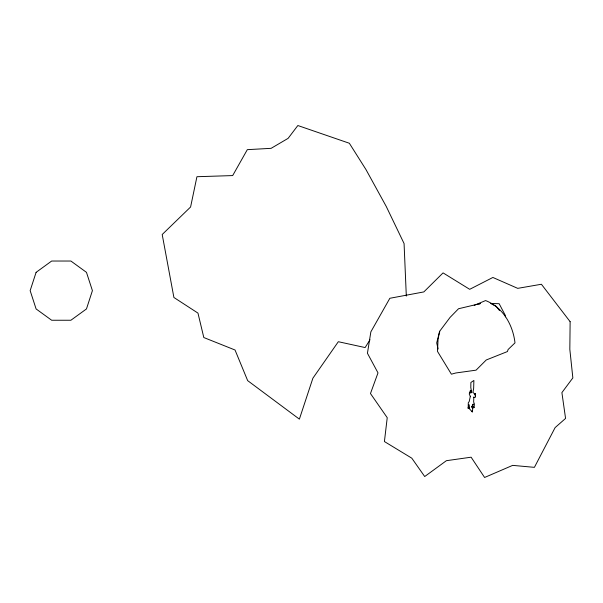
<?xml version="1.0" encoding="UTF-8"?>
<svg xmlns="http://www.w3.org/2000/svg" width="603" height="603" viewBox="0 0 603 603"><rect width="100%" height="100%" fill="white"/><g stroke="black" fill="none" stroke-linecap="round" stroke-linejoin="round"><path stroke-width="0.9" d="M473.822 396.985L473.649 402.058L474.433 404.018L473.966 407.636L473.574 406.603L473.966 407.636M439.549 333.127L439.662 331.273L450.072 317.397L458.529 308.744L480.478 303.535L478.729 304.116M471.064 392.877L471.154 390.865L469.398 392.9L469.345 394.452L470.544 396.699L470.34 396.209L469.187 401.606L468.282 402.759L468.192 407.99L468.81 406.392M474.297 394.272L474.584 393.699L475.322 393.925L475.42 397.211L473.747 397.385M473.197 406.286L472.232 411.841L468.358 407.681M475.058 394.965L475.111 393.902L474.915 394.43M472.104 406.686L473.31 404.002L471.757 407.342L472.511 405.08M468.614 407.643L468.787 408.291L469.096 406.904M370.016 339.76L365.124 347.562L338.328 341.713L312.889 378.202L299.382 419.145L247.675 380.644L235.034 350.004L203.814 337.544L197.965 313.108L173.898 297.475L162.199 234.507L190.593 206.995L196.932 176.717L232.683 175.579L247.313 149.657L271.124 148.33L288.121 138.351L297.852 125.522L349.341 143.25L366.013 169.639L386.274 206.512L404.07 243.544L406.316 296.065M467.951 408.208L468.252 407.756M474.222 305.344L485.596 300.565C503.045 307.304 512.934 324.972 514.992 342.873L508.11 349.514L507.409 351.564L486.244 359.983L476.076 370.159L455.83 372.978L451.398 374.192L437.492 351.391L438.064 339.203L439.662 331.273L436.7 342.934L438.11 348.986M470.031 393.028L471.719 392.402L470.8 387.676L470.875 382.513L473.883 380.448L473.656 388.257L472.94 392.538L474.772 393.804L475.518 395.99M472.285 408.027L472.978 407.794M490.638 303.482L499.148 303.701L505.148 315.075L505.51 316.861M469.285 405.073L468.471 404.937L468.968 405.043L468.991 406.942M491.445 303.897L496.269 306.369L499.488 310.537M468.471 407.53L468.621 408.141M469.503 407.432L469.699 408.314M570.129 321.678L569.827 349.333L572.85 377.908L561.898 392.613L565.569 418.414L555.122 427.595L534.401 467.348L512.656 465.373L484.593 477.478L471.116 457.195L446.386 460.692L424.7 476.536L411.804 458.182L384.413 441.547L387.232 417.691L370.468 393.533L377.998 372.88L367.438 353.26L370.86 331.854L389.847 298.281L423.834 291.92L443.069 272.888L469.699 289.319L492.885 277.463L517.721 288.355L541.404 284.254L570.129 321.678M471.252 390.767L471.192 391.543L470.332 391.083L470.385 390.337L471.252 390.767M472.435 410.439L472.232 411.841L472.435 410.439M470.355 390.902L470.566 390.442L469.88 392.432L470.966 391.234L470.355 390.902M36.097 272.345L30.15 290.638L36.097 308.94L51.662 320.246L70.898 320.246L86.47 308.94L92.41 290.638L86.47 272.345L70.898 261.031L51.662 261.031L36.097 272.345M474.614 393.767L475.149 394.113L474.614 393.767"/></g></svg>
